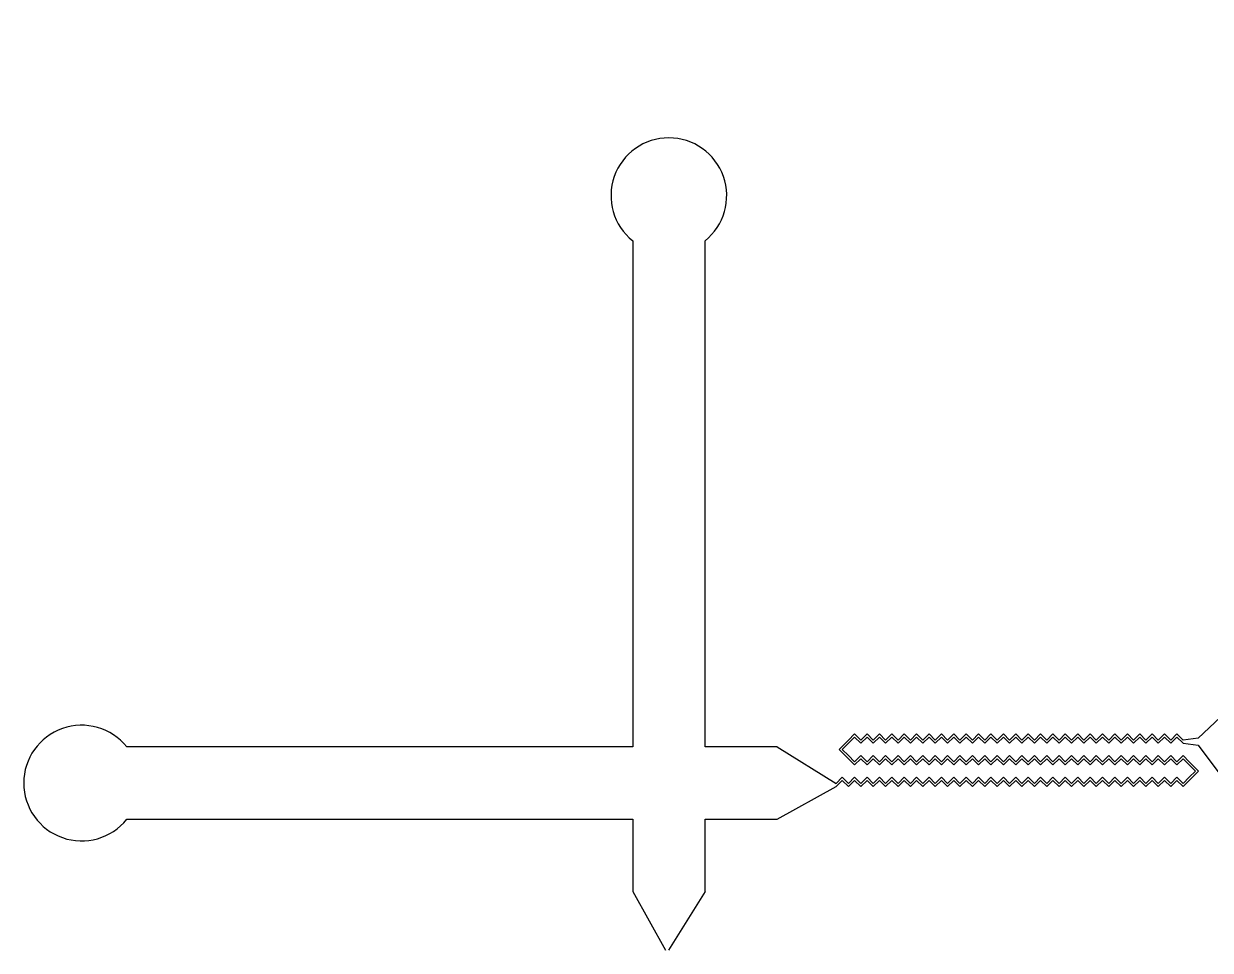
# Model space of a CAD drawing. Header units: millimetres. Extents: x -11718 to 32713, y -13383 to 10646.
# Drawn here: x -11718 to 4695, y -2169 to 10646 of the extents above; entities that cross this region are included whole.
import ezdxf

# ---------------------------------------------------------------- set-up
doc = ezdxf.new("R2010")
doc.units = ezdxf.units.MM
doc.layers.get('0').update_dxf_attribs({"linetype": 'CONTINUOUS', "true_color": 0xffffff})

msp = doc.modelspace()

# ---------------------------------------------------------------- linework, layer by layer
at = {"linetype": 'Continuous'}
for points in [[(15029, 10646), (4529, 765)], [(15029, 10646), (4529, 765)], [(15029, 10646), (4529, 765)], [(-3294, 7643), (-3294, 643)], [(-3294, 7643), (-3294, 643)], [(-3294, 7643), (-3294, 643)], [(-2294, 643), (-2294, 7643)], [(-2294, 643), (-2294, 7643)], [(-2294, 643), (-2294, 7643)], [(-224, 822), (-310, 736)], [(-224, 822), (-310, 736)], [(-224, 822), (-310, 736)], [(-138, 736), (-224, 822)], [(-138, 736), (-224, 822)], [(-138, 736), (-224, 822)], [(-52, 822), (-138, 736)], [(-52, 822), (-138, 736)], [(-52, 822), (-138, 736)], [(33, 736), (-52, 822)], [(33, 736), (-52, 822)], [(33, 736), (-52, 822)], [(119, 822), (33, 736)], [(119, 822), (33, 736)], [(119, 822), (33, 736)], [(205, 736), (119, 822)], [(205, 736), (119, 822)], [(205, 736), (119, 822)], [(290, 822), (205, 736)], [(290, 822), (205, 736)], [(290, 822), (205, 736)], [(376, 736), (290, 822)], [(376, 736), (290, 822)], [(376, 736), (290, 822)], [(462, 822), (376, 736)], [(462, 822), (376, 736)], [(462, 822), (376, 736)], [(548, 736), (462, 822)], [(548, 736), (462, 822)], [(548, 736), (462, 822)], [(633, 822), (548, 736)], [(633, 822), (548, 736)], [(633, 822), (548, 736)], [(719, 736), (633, 822)], [(719, 736), (633, 822)], [(719, 736), (633, 822)], [(805, 822), (719, 736)], [(805, 822), (719, 736)], [(805, 822), (719, 736)], [(890, 736), (805, 822)], [(890, 736), (805, 822)], [(890, 736), (805, 822)], [(976, 822), (890, 736)], [(976, 822), (890, 736)], [(976, 822), (890, 736)], [(1062, 736), (976, 822)], [(1062, 736), (976, 822)], [(1062, 736), (976, 822)], [(1148, 822), (1062, 736)], [(1148, 822), (1062, 736)], [(1148, 822), (1062, 736)], [(1233, 736), (1148, 822)], [(1233, 736), (1148, 822)], [(1233, 736), (1148, 822)], [(1319, 822), (1233, 736)], [(1319, 822), (1233, 736)], [(1319, 822), (1233, 736)], [(1405, 736), (1319, 822)], [(1405, 736), (1319, 822)], [(1405, 736), (1319, 822)], [(1490, 822), (1405, 736)], [(1490, 822), (1405, 736)], [(1490, 822), (1405, 736)], [(1576, 736), (1490, 822)], [(1576, 736), (1490, 822)], [(1576, 736), (1490, 822)], [(1662, 822), (1576, 736)], [(1662, 822), (1576, 736)], [(1662, 822), (1576, 736)], [(1748, 736), (1662, 822)], [(1748, 736), (1662, 822)], [(1748, 736), (1662, 822)], [(1833, 822), (1748, 736)], [(1833, 822), (1748, 736)], [(1833, 822), (1748, 736)], [(1919, 736), (1833, 822)], [(1919, 736), (1833, 822)], [(1919, 736), (1833, 822)], [(2005, 822), (1919, 736)], [(2005, 822), (1919, 736)], [(2005, 822), (1919, 736)], [(2090, 736), (2005, 822)], [(2090, 736), (2005, 822)], [(2090, 736), (2005, 822)], [(2176, 822), (2090, 736)], [(2176, 822), (2090, 736)], [(2176, 822), (2090, 736)], [(2262, 736), (2176, 822)], [(2262, 736), (2176, 822)], [(2262, 736), (2176, 822)], [(2348, 822), (2262, 736)], [(2348, 822), (2262, 736)], [(2348, 822), (2262, 736)], [(2433, 736), (2348, 822)], [(2433, 736), (2348, 822)], [(2433, 736), (2348, 822)], [(2519, 822), (2433, 736)], [(2519, 822), (2433, 736)], [(2519, 822), (2433, 736)], [(2605, 736), (2519, 822)], [(2605, 736), (2519, 822)], [(2605, 736), (2519, 822)], [(2690, 822), (2605, 736)], [(2690, 822), (2605, 736)], [(2690, 822), (2605, 736)], [(2776, 736), (2690, 822)], [(2776, 736), (2690, 822)], [(2776, 736), (2690, 822)], [(2862, 822), (2776, 736)], [(2862, 822), (2776, 736)], [(2862, 822), (2776, 736)], [(2948, 736), (2862, 822)], [(2948, 736), (2862, 822)], [(2948, 736), (2862, 822)], [(3033, 822), (2948, 736)], [(3033, 822), (2948, 736)], [(3033, 822), (2948, 736)], [(3119, 736), (3033, 822)], [(3119, 736), (3033, 822)], [(3119, 736), (3033, 822)], [(3205, 822), (3119, 736)], [(3205, 822), (3119, 736)], [(3205, 822), (3119, 736)], [(3290, 736), (3205, 822)], [(3290, 736), (3205, 822)], [(3290, 736), (3205, 822)], [(3376, 822), (3290, 736)], [(3376, 822), (3290, 736)], [(3376, 822), (3290, 736)], [(3462, 736), (3376, 822)], [(3462, 736), (3376, 822)], [(3462, 736), (3376, 822)], [(3548, 822), (3462, 736)], [(3548, 822), (3462, 736)], [(3548, 822), (3462, 736)], [(3633, 736), (3548, 822)], [(3633, 736), (3548, 822)], [(3633, 736), (3548, 822)], [(3719, 822), (3633, 736)], [(3719, 822), (3633, 736)], [(3719, 822), (3633, 736)], [(3805, 736), (3719, 822)], [(3805, 736), (3719, 822)], [(3805, 736), (3719, 822)], [(3890, 822), (3805, 736)], [(3890, 822), (3805, 736)], [(3890, 822), (3805, 736)], [(3976, 736), (3890, 822)], [(3976, 736), (3890, 822)], [(3976, 736), (3890, 822)], [(4062, 822), (3976, 736)], [(4062, 822), (3976, 736)], [(4062, 822), (3976, 736)], [(4148, 736), (4062, 822)], [(4148, 736), (4062, 822)], [(4148, 736), (4062, 822)], [(4233, 822), (4148, 736)], [(4233, 822), (4148, 736)], [(4233, 822), (4148, 736)], [(4319, 736), (4233, 822)], [(4319, 736), (4233, 822)], [(4319, 736), (4233, 822)], [(-395, 651), (-310, 736)], [(-395, 651), (-310, 736)], [(-395, 651), (-310, 736)], [(-310, 694), (-395, 608)], [(-310, 694), (-395, 608)], [(-310, 694), (-395, 608)], [(-310, 694), (-224, 780)], [(-310, 694), (-224, 780)], [(-310, 694), (-224, 780)], [(-224, 780), (-138, 694)], [(-224, 780), (-138, 694)], [(-224, 780), (-138, 694)], [(-138, 694), (-52, 780)], [(-138, 694), (-52, 780)], [(-138, 694), (-52, 780)], [(-52, 780), (33, 694)], [(-52, 780), (33, 694)], [(-52, 780), (33, 694)], [(33, 694), (119, 780)], [(33, 694), (119, 780)], [(33, 694), (119, 780)], [(119, 780), (205, 694)], [(119, 780), (205, 694)], [(119, 780), (205, 694)], [(205, 694), (290, 780)], [(205, 694), (290, 780)], [(205, 694), (290, 780)], [(290, 780), (376, 694)], [(290, 780), (376, 694)], [(290, 780), (376, 694)], [(376, 694), (462, 780)], [(376, 694), (462, 780)], [(376, 694), (462, 780)], [(462, 780), (548, 694)], [(462, 780), (548, 694)], [(462, 780), (548, 694)], [(548, 694), (633, 780)], [(548, 694), (633, 780)], [(548, 694), (633, 780)], [(633, 780), (719, 694)], [(633, 780), (719, 694)], [(633, 780), (719, 694)], [(719, 694), (805, 780)], [(719, 694), (805, 780)], [(719, 694), (805, 780)], [(805, 780), (890, 694)], [(805, 780), (890, 694)], [(805, 780), (890, 694)], [(890, 694), (976, 780)], [(890, 694), (976, 780)], [(890, 694), (976, 780)], [(976, 780), (1062, 694)], [(976, 780), (1062, 694)], [(976, 780), (1062, 694)], [(1062, 694), (1148, 780)], [(1062, 694), (1148, 780)], [(1062, 694), (1148, 780)], [(1148, 780), (1233, 694)], [(1148, 780), (1233, 694)], [(1148, 780), (1233, 694)], [(1233, 694), (1319, 780)], [(1233, 694), (1319, 780)], [(1233, 694), (1319, 780)], [(1319, 780), (1405, 694)], [(1319, 780), (1405, 694)], [(1319, 780), (1405, 694)], [(1405, 694), (1490, 780)], [(1405, 694), (1490, 780)], [(1405, 694), (1490, 780)], [(1490, 780), (1576, 694)], [(1490, 780), (1576, 694)], [(1490, 780), (1576, 694)], [(1576, 694), (1662, 780)], [(1576, 694), (1662, 780)], [(1576, 694), (1662, 780)], [(1662, 780), (1748, 694)], [(1662, 780), (1748, 694)], [(1662, 780), (1748, 694)], [(1748, 694), (1833, 780)], [(1748, 694), (1833, 780)], [(1748, 694), (1833, 780)], [(1833, 780), (1919, 694)], [(1833, 780), (1919, 694)], [(1833, 780), (1919, 694)], [(1919, 694), (2005, 780)], [(1919, 694), (2005, 780)], [(1919, 694), (2005, 780)], [(2005, 780), (2090, 694)], [(2005, 780), (2090, 694)], [(2005, 780), (2090, 694)], [(2090, 694), (2176, 780)], [(2090, 694), (2176, 780)], [(2090, 694), (2176, 780)], [(2176, 780), (2262, 694)], [(2176, 780), (2262, 694)], [(2176, 780), (2262, 694)], [(2262, 694), (2348, 780)], [(2262, 694), (2348, 780)], [(2262, 694), (2348, 780)], [(2348, 780), (2433, 694)], [(2348, 780), (2433, 694)], [(2348, 780), (2433, 694)], [(2433, 694), (2519, 780)], [(2433, 694), (2519, 780)], [(2433, 694), (2519, 780)], [(2519, 780), (2605, 694)], [(2519, 780), (2605, 694)], [(2519, 780), (2605, 694)], [(2605, 694), (2690, 780)], [(2605, 694), (2690, 780)], [(2605, 694), (2690, 780)], [(2690, 780), (2776, 694)], [(2690, 780), (2776, 694)], [(2690, 780), (2776, 694)], [(2776, 694), (2862, 780)], [(2776, 694), (2862, 780)], [(2776, 694), (2862, 780)], [(2862, 780), (2948, 694)], [(2862, 780), (2948, 694)], [(2862, 780), (2948, 694)], [(2948, 694), (3033, 780)], [(2948, 694), (3033, 780)], [(2948, 694), (3033, 780)], [(3033, 780), (3119, 694)], [(3033, 780), (3119, 694)], [(3033, 780), (3119, 694)], [(3119, 694), (3205, 780)], [(3119, 694), (3205, 780)], [(3119, 694), (3205, 780)], [(3205, 780), (3290, 694)], [(3205, 780), (3290, 694)], [(3205, 780), (3290, 694)], [(3290, 694), (3376, 780)], [(3290, 694), (3376, 780)], [(3290, 694), (3376, 780)], [(3376, 780), (3462, 694)], [(3376, 780), (3462, 694)], [(3376, 780), (3462, 694)], [(3462, 694), (3548, 780)], [(3462, 694), (3548, 780)], [(3462, 694), (3548, 780)], [(3548, 780), (3633, 694)], [(3548, 780), (3633, 694)], [(3548, 780), (3633, 694)], [(3633, 694), (3719, 780)], [(3633, 694), (3719, 780)], [(3633, 694), (3719, 780)], [(3719, 780), (3805, 694)], [(3719, 780), (3805, 694)], [(3719, 780), (3805, 694)], [(3805, 694), (3890, 780)], [(3805, 694), (3890, 780)], [(3805, 694), (3890, 780)], [(3890, 780), (3976, 694)], [(3890, 780), (3976, 694)], [(3890, 780), (3976, 694)], [(3976, 694), (4062, 780)], [(3976, 694), (4062, 780)], [(3976, 694), (4062, 780)], [(4062, 780), (4148, 694)], [(4062, 780), (4148, 694)], [(4062, 780), (4148, 694)], [(4148, 694), (4233, 780)], [(4148, 694), (4233, 780)], [(4148, 694), (4233, 780)], [(4233, 780), (4319, 694)], [(4233, 780), (4319, 694)], [(4233, 780), (4319, 694)], [(4529, 765), (4319, 736)], [(4529, 765), (4319, 736)], [(4529, 765), (4319, 736)], [(4319, 694), (4529, 666)], [(4319, 694), (4529, 666)], [(4319, 694), (4529, 666)], [(4529, 666), (15029, -13383)], [(4529, 666), (15029, -13383)], [(4529, 666), (15029, -13383)], [(-3294, 643), (-10293, 643)], [(-3294, 643), (-10293, 643)], [(-3294, 643), (-10293, 643)], [(-1294, 643), (-2294, 643)], [(-1294, 643), (-2294, 643)], [(-1294, 643), (-2294, 643)], [(-1294, 643), (-481, 137)], [(-1294, 643), (-481, 137)], [(-1294, 643), (-481, 137)], [(-438, 608), (-395, 651)], [(-438, 608), (-395, 651)], [(-438, 608), (-395, 651)], [(-395, 566), (-438, 608)], [(-395, 566), (-438, 608)], [(-395, 566), (-438, 608)], [(-395, 608), (-310, 523)], [(-395, 608), (-310, 523)], [(-395, 608), (-310, 523)], [(-310, 480), (-395, 566)], [(-310, 480), (-395, 566)], [(-310, 480), (-395, 566)], [(-310, 523), (-224, 437)], [(-310, 523), (-224, 437)], [(-310, 523), (-224, 437)], [(-138, 523), (-224, 437)], [(-138, 523), (-224, 437)], [(-138, 523), (-224, 437)], [(-52, 437), (-138, 523)], [(-52, 437), (-138, 523)], [(-52, 437), (-138, 523)], [(33, 523), (-52, 437)], [(33, 523), (-52, 437)], [(33, 523), (-52, 437)], [(119, 437), (33, 523)], [(119, 437), (33, 523)], [(119, 437), (33, 523)], [(205, 523), (119, 437)], [(205, 523), (119, 437)], [(205, 523), (119, 437)], [(290, 437), (205, 523)], [(290, 437), (205, 523)], [(290, 437), (205, 523)], [(376, 523), (290, 437)], [(376, 523), (290, 437)], [(376, 523), (290, 437)], [(462, 437), (376, 523)], [(462, 437), (376, 523)], [(462, 437), (376, 523)], [(548, 523), (462, 437)], [(548, 523), (462, 437)], [(548, 523), (462, 437)], [(633, 437), (548, 523)], [(633, 437), (548, 523)], [(633, 437), (548, 523)], [(719, 523), (633, 437)], [(719, 523), (633, 437)], [(719, 523), (633, 437)], [(805, 437), (719, 523)], [(805, 437), (719, 523)], [(805, 437), (719, 523)], [(890, 523), (805, 437)], [(890, 523), (805, 437)], [(890, 523), (805, 437)], [(976, 437), (890, 523)], [(976, 437), (890, 523)], [(976, 437), (890, 523)], [(1062, 523), (976, 437)], [(1062, 523), (976, 437)], [(1062, 523), (976, 437)], [(1148, 437), (1062, 523)], [(1148, 437), (1062, 523)], [(1148, 437), (1062, 523)], [(1233, 523), (1148, 437)], [(1233, 523), (1148, 437)], [(1233, 523), (1148, 437)], [(1319, 437), (1233, 523)], [(1319, 437), (1233, 523)], [(1319, 437), (1233, 523)], [(1405, 523), (1319, 437)], [(1405, 523), (1319, 437)], [(1405, 523), (1319, 437)], [(1490, 437), (1405, 523)], [(1490, 437), (1405, 523)], [(1490, 437), (1405, 523)], [(1576, 523), (1490, 437)], [(1576, 523), (1490, 437)], [(1576, 523), (1490, 437)], [(1662, 437), (1576, 523)], [(1662, 437), (1576, 523)], [(1662, 437), (1576, 523)], [(1748, 523), (1662, 437)], [(1748, 523), (1662, 437)], [(1748, 523), (1662, 437)], [(1833, 437), (1748, 523)], [(1833, 437), (1748, 523)], [(1833, 437), (1748, 523)], [(1919, 523), (1833, 437)], [(1919, 523), (1833, 437)], [(1919, 523), (1833, 437)], [(2005, 437), (1919, 523)], [(2005, 437), (1919, 523)], [(2005, 437), (1919, 523)], [(2090, 523), (2005, 437)], [(2090, 523), (2005, 437)], [(2090, 523), (2005, 437)], [(2176, 437), (2090, 523)], [(2176, 437), (2090, 523)], [(2176, 437), (2090, 523)], [(2262, 523), (2176, 437)], [(2262, 523), (2176, 437)], [(2262, 523), (2176, 437)], [(2348, 437), (2262, 523)], [(2348, 437), (2262, 523)], [(2348, 437), (2262, 523)], [(2433, 523), (2348, 437)], [(2433, 523), (2348, 437)], [(2433, 523), (2348, 437)], [(2519, 437), (2433, 523)], [(2519, 437), (2433, 523)], [(2519, 437), (2433, 523)], [(2605, 523), (2519, 437)], [(2605, 523), (2519, 437)], [(2605, 523), (2519, 437)], [(2690, 437), (2605, 523)], [(2690, 437), (2605, 523)], [(2690, 437), (2605, 523)], [(2776, 523), (2690, 437)], [(2776, 523), (2690, 437)], [(2776, 523), (2690, 437)], [(2862, 437), (2776, 523)], [(2862, 437), (2776, 523)], [(2862, 437), (2776, 523)], [(2948, 523), (2862, 437)], [(2948, 523), (2862, 437)], [(2948, 523), (2862, 437)], [(3033, 437), (2948, 523)], [(3033, 437), (2948, 523)], [(3033, 437), (2948, 523)], [(3119, 523), (3033, 437)], [(3119, 523), (3033, 437)], [(3119, 523), (3033, 437)], [(3205, 437), (3119, 523)], [(3205, 437), (3119, 523)], [(3205, 437), (3119, 523)], [(3290, 523), (3205, 437)], [(3290, 523), (3205, 437)], [(3290, 523), (3205, 437)], [(3376, 437), (3290, 523)], [(3376, 437), (3290, 523)], [(3376, 437), (3290, 523)], [(3462, 523), (3376, 437)], [(3462, 523), (3376, 437)], [(3462, 523), (3376, 437)], [(3548, 437), (3462, 523)], [(3548, 437), (3462, 523)], [(3548, 437), (3462, 523)], [(3633, 523), (3548, 437)], [(3633, 523), (3548, 437)], [(3633, 523), (3548, 437)], [(3719, 437), (3633, 523)], [(3719, 437), (3633, 523)], [(3719, 437), (3633, 523)], [(3805, 523), (3719, 437)], [(3805, 523), (3719, 437)], [(3805, 523), (3719, 437)], [(3890, 437), (3805, 523)], [(3890, 437), (3805, 523)], [(3890, 437), (3805, 523)], [(3976, 523), (3890, 437)], [(3976, 523), (3890, 437)], [(3976, 523), (3890, 437)], [(4062, 437), (3976, 523)], [(4062, 437), (3976, 523)], [(4062, 437), (3976, 523)], [(4148, 523), (4062, 437)], [(4148, 523), (4062, 437)], [(4148, 523), (4062, 437)], [(4233, 437), (4148, 523)], [(4233, 437), (4148, 523)], [(4233, 437), (4148, 523)], [(4319, 523), (4233, 437)], [(4319, 523), (4233, 437)], [(4319, 523), (4233, 437)], [(4405, 437), (4319, 523)], [(4405, 437), (4319, 523)], [(4405, 437), (4319, 523)], [(-224, 394), (-310, 480)], [(-224, 394), (-310, 480)], [(-224, 394), (-310, 480)], [(-224, 394), (-138, 480)], [(-224, 394), (-138, 480)], [(-224, 394), (-138, 480)], [(-138, 480), (-52, 394)], [(-138, 480), (-52, 394)], [(-138, 480), (-52, 394)], [(-52, 394), (33, 480)], [(-52, 394), (33, 480)], [(-52, 394), (33, 480)], [(33, 480), (119, 394)], [(33, 480), (119, 394)], [(33, 480), (119, 394)], [(119, 394), (205, 480)], [(119, 394), (205, 480)], [(119, 394), (205, 480)], [(205, 480), (290, 394)], [(205, 480), (290, 394)], [(205, 480), (290, 394)], [(290, 394), (376, 480)], [(290, 394), (376, 480)], [(290, 394), (376, 480)], [(376, 480), (462, 394)], [(376, 480), (462, 394)], [(376, 480), (462, 394)], [(462, 394), (548, 480)], [(462, 394), (548, 480)], [(462, 394), (548, 480)], [(548, 480), (633, 394)], [(548, 480), (633, 394)], [(548, 480), (633, 394)], [(633, 394), (719, 480)], [(633, 394), (719, 480)], [(633, 394), (719, 480)], [(719, 480), (805, 394)], [(719, 480), (805, 394)], [(719, 480), (805, 394)], [(805, 394), (890, 480)], [(805, 394), (890, 480)], [(805, 394), (890, 480)], [(890, 480), (976, 394)], [(890, 480), (976, 394)], [(890, 480), (976, 394)], [(976, 394), (1062, 480)], [(976, 394), (1062, 480)], [(976, 394), (1062, 480)], [(1062, 480), (1148, 394)], [(1062, 480), (1148, 394)], [(1062, 480), (1148, 394)], [(1148, 394), (1233, 480)], [(1148, 394), (1233, 480)], [(1148, 394), (1233, 480)], [(1233, 480), (1319, 394)], [(1233, 480), (1319, 394)], [(1233, 480), (1319, 394)], [(1319, 394), (1405, 480)], [(1319, 394), (1405, 480)], [(1319, 394), (1405, 480)], [(1405, 480), (1490, 394)], [(1405, 480), (1490, 394)], [(1405, 480), (1490, 394)], [(1490, 394), (1576, 480)], [(1490, 394), (1576, 480)], [(1490, 394), (1576, 480)], [(1576, 480), (1662, 394)], [(1576, 480), (1662, 394)], [(1576, 480), (1662, 394)], [(1662, 394), (1748, 480)], [(1662, 394), (1748, 480)], [(1662, 394), (1748, 480)], [(1748, 480), (1833, 394)], [(1748, 480), (1833, 394)], [(1748, 480), (1833, 394)], [(1833, 394), (1919, 480)], [(1833, 394), (1919, 480)], [(1833, 394), (1919, 480)], [(1919, 480), (2005, 394)], [(1919, 480), (2005, 394)], [(1919, 480), (2005, 394)], [(2005, 394), (2090, 480)], [(2005, 394), (2090, 480)], [(2005, 394), (2090, 480)], [(2090, 480), (2176, 394)], [(2090, 480), (2176, 394)], [(2090, 480), (2176, 394)], [(2176, 394), (2262, 480)], [(2176, 394), (2262, 480)], [(2176, 394), (2262, 480)], [(2262, 480), (2348, 394)], [(2262, 480), (2348, 394)], [(2262, 480), (2348, 394)], [(2348, 394), (2433, 480)], [(2348, 394), (2433, 480)], [(2348, 394), (2433, 480)], [(2433, 480), (2519, 394)], [(2433, 480), (2519, 394)], [(2433, 480), (2519, 394)], [(2519, 394), (2605, 480)], [(2519, 394), (2605, 480)], [(2519, 394), (2605, 480)], [(2605, 480), (2690, 394)], [(2605, 480), (2690, 394)], [(2605, 480), (2690, 394)], [(2690, 394), (2776, 480)], [(2690, 394), (2776, 480)], [(2690, 394), (2776, 480)], [(2776, 480), (2862, 394)], [(2776, 480), (2862, 394)], [(2776, 480), (2862, 394)], [(2862, 394), (2948, 480)], [(2862, 394), (2948, 480)], [(2862, 394), (2948, 480)], [(2948, 480), (3033, 394)], [(2948, 480), (3033, 394)], [(2948, 480), (3033, 394)], [(3033, 394), (3119, 480)], [(3033, 394), (3119, 480)], [(3033, 394), (3119, 480)], [(3119, 480), (3205, 394)], [(3119, 480), (3205, 394)], [(3119, 480), (3205, 394)], [(3205, 394), (3290, 480)], [(3205, 394), (3290, 480)], [(3205, 394), (3290, 480)], [(3290, 480), (3376, 394)], [(3290, 480), (3376, 394)], [(3290, 480), (3376, 394)], [(3376, 394), (3462, 480)], [(3376, 394), (3462, 480)], [(3376, 394), (3462, 480)], [(3462, 480), (3548, 394)], [(3462, 480), (3548, 394)], [(3462, 480), (3548, 394)], [(3548, 394), (3633, 480)], [(3548, 394), (3633, 480)], [(3548, 394), (3633, 480)], [(3633, 480), (3719, 394)], [(3633, 480), (3719, 394)], [(3633, 480), (3719, 394)], [(3719, 394), (3805, 480)], [(3719, 394), (3805, 480)], [(3719, 394), (3805, 480)], [(3805, 480), (3890, 394)], [(3805, 480), (3890, 394)], [(3805, 480), (3890, 394)], [(3890, 394), (3976, 480)], [(3890, 394), (3976, 480)], [(3890, 394), (3976, 480)], [(3976, 480), (4062, 394)], [(3976, 480), (4062, 394)], [(3976, 480), (4062, 394)], [(4062, 394), (4148, 480)], [(4062, 394), (4148, 480)], [(4062, 394), (4148, 480)], [(4148, 480), (4233, 394)], [(4148, 480), (4233, 394)], [(4148, 480), (4233, 394)], [(4233, 394), (4319, 480)], [(4233, 394), (4319, 480)], [(4233, 394), (4319, 480)], [(4319, 480), (4405, 394)], [(4319, 480), (4405, 394)], [(4319, 480), (4405, 394)], [(4490, 351), (4405, 437)], [(4490, 351), (4405, 437)], [(4490, 351), (4405, 437)], [(4405, 394), (4490, 309)], [(4405, 394), (4490, 309)], [(4405, 394), (4490, 309)], [(4533, 309), (4490, 351)], [(4533, 309), (4490, 351)], [(4533, 309), (4490, 351)], [(-395, 223), (-481, 137)], [(-395, 223), (-481, 137)], [(-395, 223), (-481, 137)], [(-481, 95), (-395, 181)], [(-481, 95), (-395, 181)], [(-481, 95), (-395, 181)], [(-310, 137), (-395, 223)], [(-310, 137), (-395, 223)], [(-310, 137), (-395, 223)], [(-395, 181), (-310, 95)], [(-395, 181), (-310, 95)], [(-395, 181), (-310, 95)], [(-224, 223), (-310, 137)], [(-224, 223), (-310, 137)], [(-224, 223), (-310, 137)], [(-310, 95), (-224, 181)], [(-310, 95), (-224, 181)], [(-310, 95), (-224, 181)], [(-138, 137), (-224, 223)], [(-138, 137), (-224, 223)], [(-138, 137), (-224, 223)], [(-224, 181), (-138, 95)], [(-224, 181), (-138, 95)], [(-224, 181), (-138, 95)], [(-52, 223), (-138, 137)], [(-52, 223), (-138, 137)], [(-52, 223), (-138, 137)], [(-138, 95), (-52, 181)], [(-138, 95), (-52, 181)], [(-138, 95), (-52, 181)], [(33, 137), (-52, 223)], [(33, 137), (-52, 223)], [(33, 137), (-52, 223)], [(-52, 181), (33, 95)], [(-52, 181), (33, 95)], [(-52, 181), (33, 95)], [(119, 223), (33, 137)], [(119, 223), (33, 137)], [(119, 223), (33, 137)], [(33, 95), (119, 181)], [(33, 95), (119, 181)], [(33, 95), (119, 181)], [(205, 137), (119, 223)], [(205, 137), (119, 223)], [(205, 137), (119, 223)], [(119, 181), (205, 95)], [(119, 181), (205, 95)], [(119, 181), (205, 95)], [(290, 223), (205, 137)], [(290, 223), (205, 137)], [(290, 223), (205, 137)], [(205, 95), (290, 181)], [(205, 95), (290, 181)], [(205, 95), (290, 181)], [(376, 137), (290, 223)], [(376, 137), (290, 223)], [(376, 137), (290, 223)], [(290, 181), (376, 95)], [(290, 181), (376, 95)], [(290, 181), (376, 95)], [(462, 223), (376, 137)], [(462, 223), (376, 137)], [(462, 223), (376, 137)], [(376, 95), (462, 181)], [(376, 95), (462, 181)], [(376, 95), (462, 181)], [(548, 137), (462, 223)], [(548, 137), (462, 223)], [(548, 137), (462, 223)], [(462, 181), (548, 95)], [(462, 181), (548, 95)], [(462, 181), (548, 95)], [(633, 223), (548, 137)], [(633, 223), (548, 137)], [(633, 223), (548, 137)], [(548, 95), (633, 181)], [(548, 95), (633, 181)], [(548, 95), (633, 181)], [(719, 137), (633, 223)], [(719, 137), (633, 223)], [(719, 137), (633, 223)], [(633, 181), (719, 95)], [(633, 181), (719, 95)], [(633, 181), (719, 95)], [(805, 223), (719, 137)], [(805, 223), (719, 137)], [(805, 223), (719, 137)], [(719, 95), (805, 181)], [(719, 95), (805, 181)], [(719, 95), (805, 181)], [(890, 137), (805, 223)], [(890, 137), (805, 223)], [(890, 137), (805, 223)], [(805, 181), (890, 95)], [(805, 181), (890, 95)], [(805, 181), (890, 95)], [(976, 223), (890, 137)], [(976, 223), (890, 137)], [(976, 223), (890, 137)], [(890, 95), (976, 181)], [(890, 95), (976, 181)], [(890, 95), (976, 181)], [(1062, 137), (976, 223)], [(1062, 137), (976, 223)], [(1062, 137), (976, 223)], [(976, 181), (1062, 95)], [(976, 181), (1062, 95)], [(976, 181), (1062, 95)], [(1148, 223), (1062, 137)], [(1148, 223), (1062, 137)], [(1148, 223), (1062, 137)], [(1062, 95), (1148, 181)], [(1062, 95), (1148, 181)], [(1062, 95), (1148, 181)], [(1233, 137), (1148, 223)], [(1233, 137), (1148, 223)], [(1233, 137), (1148, 223)], [(1148, 181), (1233, 95)], [(1148, 181), (1233, 95)], [(1148, 181), (1233, 95)], [(1319, 223), (1233, 137)], [(1319, 223), (1233, 137)], [(1319, 223), (1233, 137)], [(1233, 95), (1319, 181)], [(1233, 95), (1319, 181)], [(1233, 95), (1319, 181)], [(1405, 137), (1319, 223)], [(1405, 137), (1319, 223)], [(1405, 137), (1319, 223)], [(1319, 181), (1405, 95)], [(1319, 181), (1405, 95)], [(1319, 181), (1405, 95)], [(1490, 223), (1405, 137)], [(1490, 223), (1405, 137)], [(1490, 223), (1405, 137)], [(1405, 95), (1490, 181)], [(1405, 95), (1490, 181)], [(1405, 95), (1490, 181)], [(1576, 137), (1490, 223)], [(1576, 137), (1490, 223)], [(1576, 137), (1490, 223)], [(1490, 181), (1576, 95)], [(1490, 181), (1576, 95)], [(1490, 181), (1576, 95)], [(1662, 223), (1576, 137)], [(1662, 223), (1576, 137)], [(1662, 223), (1576, 137)], [(1576, 95), (1662, 181)], [(1576, 95), (1662, 181)], [(1576, 95), (1662, 181)], [(1748, 137), (1662, 223)], [(1748, 137), (1662, 223)], [(1748, 137), (1662, 223)], [(1662, 181), (1748, 95)], [(1662, 181), (1748, 95)], [(1662, 181), (1748, 95)], [(1833, 223), (1748, 137)], [(1833, 223), (1748, 137)], [(1833, 223), (1748, 137)], [(1748, 95), (1833, 181)], [(1748, 95), (1833, 181)], [(1748, 95), (1833, 181)], [(1919, 137), (1833, 223)], [(1919, 137), (1833, 223)], [(1919, 137), (1833, 223)], [(1833, 181), (1919, 95)], [(1833, 181), (1919, 95)], [(1833, 181), (1919, 95)], [(2005, 223), (1919, 137)], [(2005, 223), (1919, 137)], [(2005, 223), (1919, 137)], [(1919, 95), (2005, 181)], [(1919, 95), (2005, 181)], [(1919, 95), (2005, 181)], [(2090, 137), (2005, 223)], [(2090, 137), (2005, 223)], [(2090, 137), (2005, 223)], [(2005, 181), (2090, 95)], [(2005, 181), (2090, 95)], [(2005, 181), (2090, 95)], [(2176, 223), (2090, 137)], [(2176, 223), (2090, 137)], [(2176, 223), (2090, 137)], [(2090, 95), (2176, 181)], [(2090, 95), (2176, 181)], [(2090, 95), (2176, 181)], [(2262, 137), (2176, 223)], [(2262, 137), (2176, 223)], [(2262, 137), (2176, 223)], [(2176, 181), (2262, 95)], [(2176, 181), (2262, 95)], [(2176, 181), (2262, 95)], [(2348, 223), (2262, 137)], [(2348, 223), (2262, 137)], [(2348, 223), (2262, 137)], [(2262, 95), (2348, 181)], [(2262, 95), (2348, 181)], [(2262, 95), (2348, 181)], [(2433, 137), (2348, 223)], [(2433, 137), (2348, 223)], [(2433, 137), (2348, 223)], [(2348, 181), (2433, 95)], [(2348, 181), (2433, 95)], [(2348, 181), (2433, 95)], [(2519, 223), (2433, 137)], [(2519, 223), (2433, 137)], [(2519, 223), (2433, 137)], [(2433, 95), (2519, 181)], [(2433, 95), (2519, 181)], [(2433, 95), (2519, 181)], [(2605, 137), (2519, 223)], [(2605, 137), (2519, 223)], [(2605, 137), (2519, 223)], [(2519, 181), (2605, 95)], [(2519, 181), (2605, 95)], [(2519, 181), (2605, 95)], [(2690, 223), (2605, 137)], [(2690, 223), (2605, 137)], [(2690, 223), (2605, 137)], [(2605, 95), (2690, 181)], [(2605, 95), (2690, 181)], [(2605, 95), (2690, 181)], [(2776, 137), (2690, 223)], [(2776, 137), (2690, 223)], [(2776, 137), (2690, 223)], [(2690, 181), (2776, 95)], [(2690, 181), (2776, 95)], [(2690, 181), (2776, 95)], [(2862, 223), (2776, 137)], [(2862, 223), (2776, 137)], [(2862, 223), (2776, 137)], [(2776, 95), (2862, 181)], [(2776, 95), (2862, 181)], [(2776, 95), (2862, 181)], [(2948, 137), (2862, 223)], [(2948, 137), (2862, 223)], [(2948, 137), (2862, 223)], [(2862, 181), (2948, 95)], [(2862, 181), (2948, 95)], [(2862, 181), (2948, 95)], [(3033, 223), (2948, 137)], [(3033, 223), (2948, 137)], [(3033, 223), (2948, 137)], [(2948, 95), (3033, 181)], [(2948, 95), (3033, 181)], [(2948, 95), (3033, 181)], [(3119, 137), (3033, 223)], [(3119, 137), (3033, 223)], [(3119, 137), (3033, 223)], [(3033, 181), (3119, 95)], [(3033, 181), (3119, 95)], [(3033, 181), (3119, 95)], [(3205, 223), (3119, 137)], [(3205, 223), (3119, 137)], [(3205, 223), (3119, 137)], [(3119, 95), (3205, 181)], [(3119, 95), (3205, 181)], [(3119, 95), (3205, 181)], [(3290, 137), (3205, 223)], [(3290, 137), (3205, 223)], [(3290, 137), (3205, 223)], [(3205, 181), (3290, 95)], [(3205, 181), (3290, 95)], [(3205, 181), (3290, 95)], [(3376, 223), (3290, 137)], [(3376, 223), (3290, 137)], [(3376, 223), (3290, 137)], [(3290, 95), (3376, 181)], [(3290, 95), (3376, 181)], [(3290, 95), (3376, 181)], [(3462, 137), (3376, 223)], [(3462, 137), (3376, 223)], [(3462, 137), (3376, 223)], [(3376, 181), (3462, 95)], [(3376, 181), (3462, 95)], [(3376, 181), (3462, 95)], [(3548, 223), (3462, 137)], [(3548, 223), (3462, 137)], [(3548, 223), (3462, 137)], [(3462, 95), (3548, 181)], [(3462, 95), (3548, 181)], [(3462, 95), (3548, 181)], [(3633, 137), (3548, 223)], [(3633, 137), (3548, 223)], [(3633, 137), (3548, 223)], [(3548, 181), (3633, 95)], [(3548, 181), (3633, 95)], [(3548, 181), (3633, 95)], [(3719, 223), (3633, 137)], [(3719, 223), (3633, 137)], [(3719, 223), (3633, 137)], [(3633, 95), (3719, 181)], [(3633, 95), (3719, 181)], [(3633, 95), (3719, 181)], [(3805, 137), (3719, 223)], [(3805, 137), (3719, 223)], [(3805, 137), (3719, 223)], [(3719, 181), (3805, 95)], [(3719, 181), (3805, 95)], [(3719, 181), (3805, 95)], [(3890, 223), (3805, 137)], [(3890, 223), (3805, 137)], [(3890, 223), (3805, 137)], [(3805, 95), (3890, 181)], [(3805, 95), (3890, 181)], [(3805, 95), (3890, 181)], [(3976, 137), (3890, 223)], [(3976, 137), (3890, 223)], [(3976, 137), (3890, 223)], [(3890, 181), (3976, 95)], [(3890, 181), (3976, 95)], [(3890, 181), (3976, 95)], [(4062, 223), (3976, 137)], [(4062, 223), (3976, 137)], [(4062, 223), (3976, 137)], [(3976, 95), (4062, 181)], [(3976, 95), (4062, 181)], [(3976, 95), (4062, 181)], [(4148, 137), (4062, 223)], [(4148, 137), (4062, 223)], [(4148, 137), (4062, 223)], [(4062, 181), (4148, 95)], [(4062, 181), (4148, 95)], [(4062, 181), (4148, 95)], [(4233, 223), (4148, 137)], [(4233, 223), (4148, 137)], [(4233, 223), (4148, 137)], [(4148, 95), (4233, 181)], [(4148, 95), (4233, 181)], [(4148, 95), (4233, 181)], [(4319, 137), (4233, 223)], [(4319, 137), (4233, 223)], [(4319, 137), (4233, 223)], [(4233, 181), (4319, 95)], [(4233, 181), (4319, 95)], [(4233, 181), (4319, 95)], [(4405, 223), (4319, 137)], [(4405, 223), (4319, 137)], [(4405, 223), (4319, 137)], [(4319, 95), (4405, 181)], [(4319, 95), (4405, 181)], [(4319, 95), (4405, 181)], [(4490, 309), (4405, 223)], [(4490, 309), (4405, 223)], [(4490, 309), (4405, 223)], [(4405, 181), (4490, 266)], [(4405, 181), (4490, 266)], [(4405, 181), (4490, 266)], [(4490, 266), (4533, 309)], [(4490, 266), (4533, 309)], [(4490, 266), (4533, 309)], [(-1294, -357), (-481, 95)], [(-1294, -357), (-481, 95)], [(-1294, -357), (-481, 95)], [(-10293, -357), (-3294, -357)], [(-10293, -357), (-3294, -357)], [(-10293, -357), (-3294, -357)], [(-3294, -357), (-3294, -1357)], [(-3294, -357), (-3294, -1357)], [(-3294, -357), (-3294, -1357)], [(-2294, -357), (-1294, -357)], [(-2294, -1357), (-2294, -357)], [(-2294, -357), (-1294, -357)], [(-2294, -1357), (-2294, -357)], [(-2294, -357), (-1294, -357)], [(-2294, -1357), (-2294, -357)], [(-3294, -1357), (-2842, -2169)], [(-3294, -1357), (-2842, -2169)], [(-3294, -1357), (-2842, -2169)], [(-2294, -1357), (-2800, -2169)], [(-2294, -1357), (-2800, -2169)], [(-2294, -1357), (-2800, -2169)]]:
    msp.add_lwpolyline(points, dxfattribs=at)
for points in [[(-2294, 7643, 2.848997), (-3294, 7643)], [(-2294, 7643, 2.848997), (-3294, 7643)], [(-2294, 7643, 2.848997), (-3294, 7643)], [(-10293, 643, 2.848997), (-10293, -357)], [(-10293, 643, 2.848997), (-10293, -357)], [(-10293, 643, 2.848997), (-10293, -357)]]:
    msp.add_lwpolyline(points, format="xyb", dxfattribs=at)

doc.saveas('drawing.dxf')
